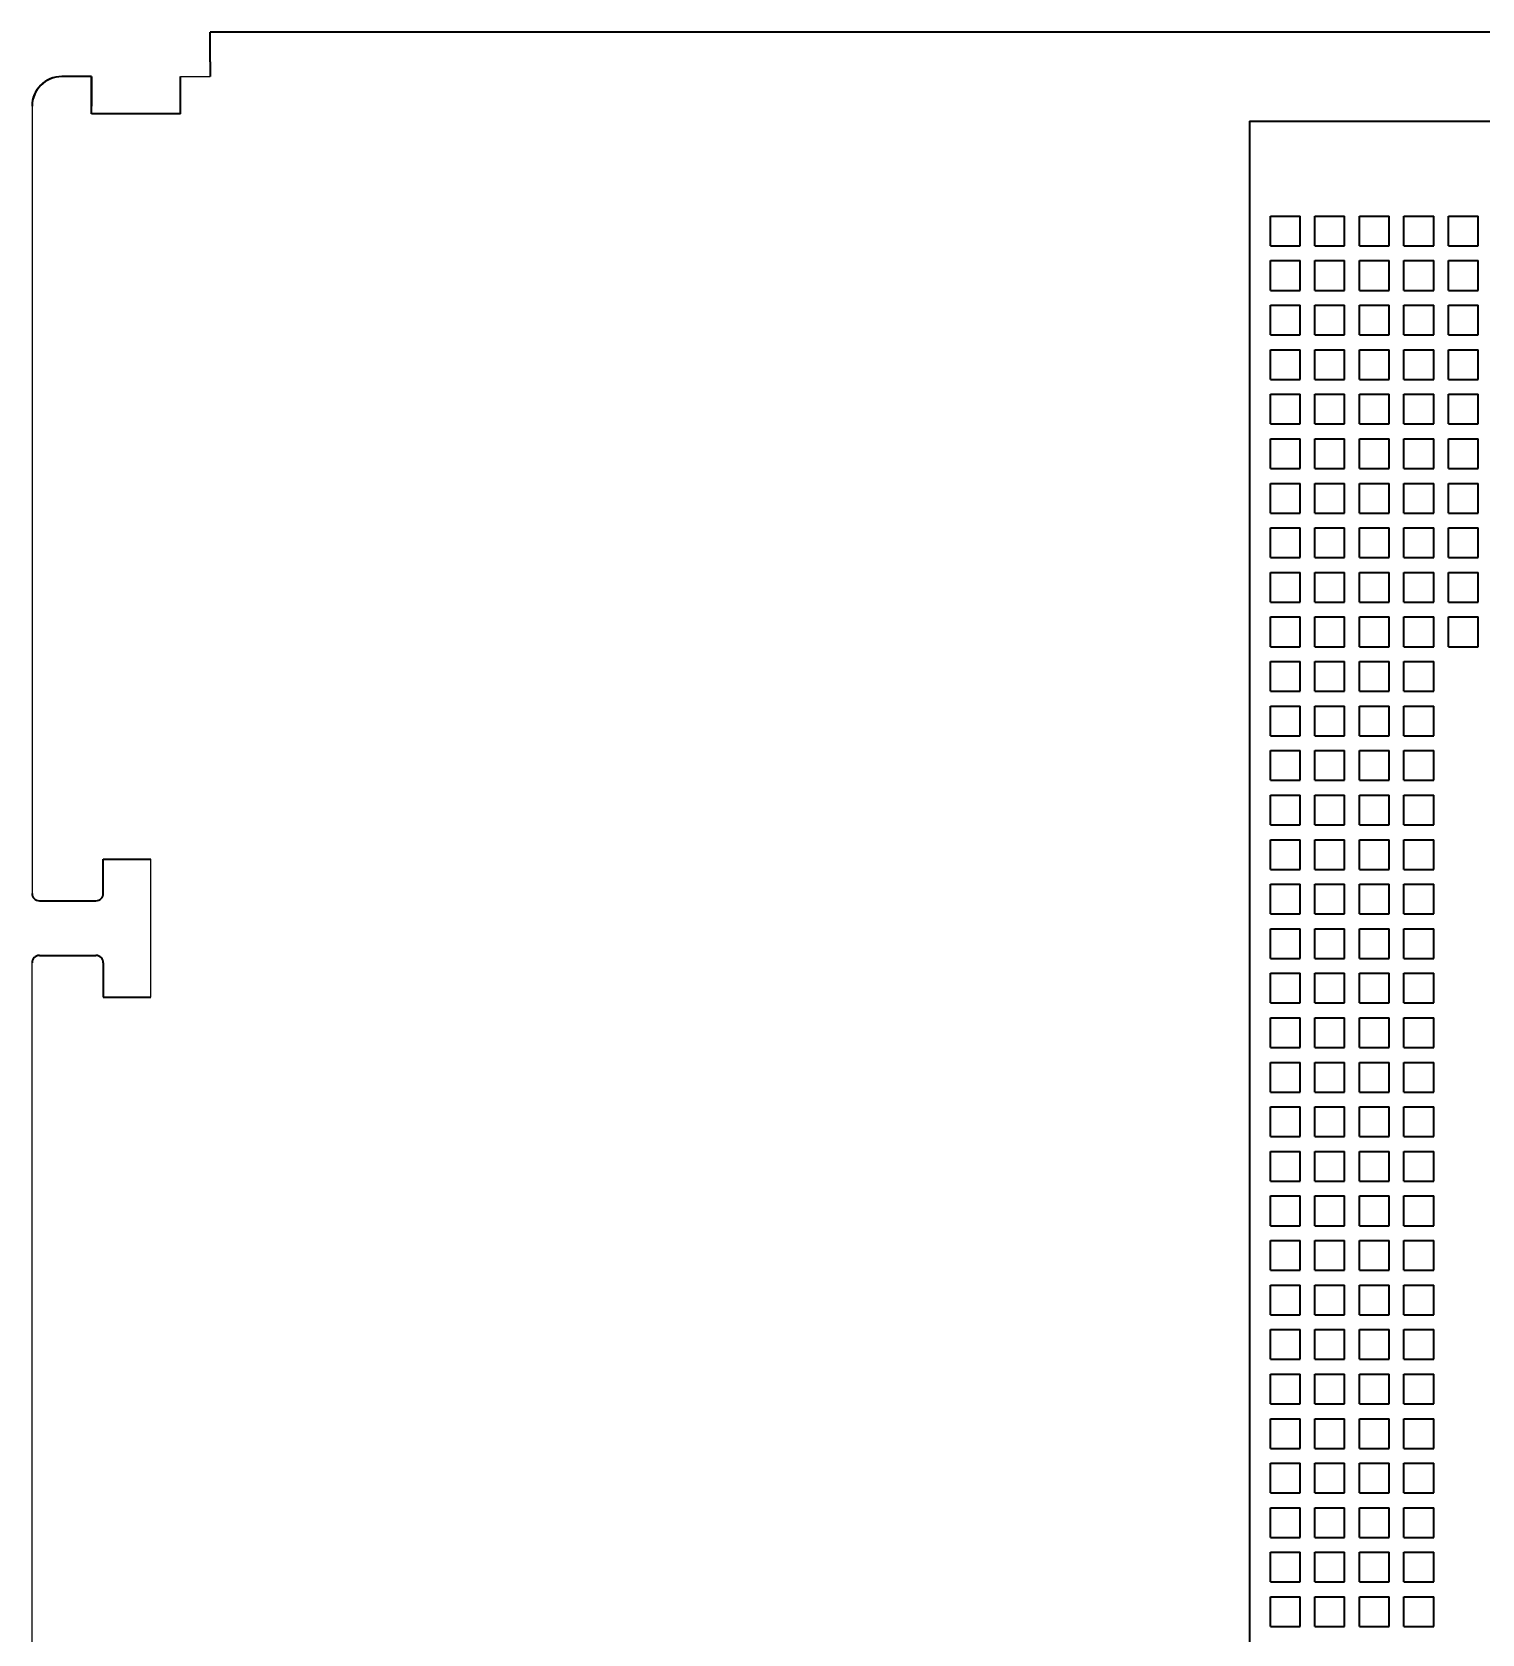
# Model space of a CAD drawing. Header units: millimetres. Extents: x 0 to 840, y -1485 to 297.
# Drawn here: x 191.19 to 196.07, y -1327.52 to -1322.13 of the extents above; entities that cross this region are included whole.
import ezdxf

# ---------------------------------------------------------------- set-up
doc = ezdxf.new("R2010")
doc.units = ezdxf.units.MM

# ---------------------------------------------------------------- blocks, each defined once
blk = doc.blocks.new('XT2_3M ABB')
at = {"color": 7, "lineweight": 35}
for p, q in [((3.95, 8.9), (-3.95, 8.9)), ((3.95, 8.9), (-3.95, 8.9)), ((4.2, 8.9), (4.2, 3.55)), ((4.2, 8.9), (4.2, 3.55))]:
    blk.add_line(p, q, dxfattribs=at)
at = {"color": 7, "lineweight": 35, "ltscale": 0.0625}
blk.add_line((4.2, 8.9), (3.95, 8.9), dxfattribs=at)
blk.add_line((4.2, 8.9), (3.95, 8.9), dxfattribs=at)
at = {"color": 7, "lineweight": 35, "ltscale": 0.025}
for p, q in [((-0.87, 8.83), (-0.87, 8.73)), ((-0.87, 8.83), (-0.77, 8.83)), ((-0.87, 8.83), (-0.87, 8.73)), ((-0.87, 8.83), (-0.77, 8.83)), ((-0.77, 8.83), (-0.77, 8.73)), ((-0.77, 8.83), (-0.77, 8.73)), ((-0.72, 8.83), (-0.72, 8.73)), ((-0.72, 8.83), (-0.62, 8.83)), ((-0.72, 8.83), (-0.72, 8.73)), ((-0.72, 8.83), (-0.62, 8.83)), ((-0.62, 8.83), (-0.62, 8.73)), ((-0.62, 8.83), (-0.62, 8.73)), ((-0.57, 8.83), (-0.57, 8.73)), ((-0.57, 8.83), (-0.47, 8.83)), ((-0.57, 8.83), (-0.57, 8.73)), ((-0.57, 8.83), (-0.47, 8.83)), ((-0.47, 8.83), (-0.47, 8.73)), ((-0.47, 8.83), (-0.47, 8.73)), ((-0.42, 8.83), (-0.42, 8.73)), ((-0.42, 8.83), (-0.32, 8.83)), ((-0.42, 8.83), (-0.42, 8.73)), ((-0.42, 8.83), (-0.32, 8.83)), ((-0.32, 8.83), (-0.32, 8.73)), ((-0.32, 8.83), (-0.32, 8.73)), ((-0.27, 8.83), (-0.27, 8.73)), ((-0.27, 8.83), (-0.17, 8.83)), ((-0.27, 8.83), (-0.27, 8.73)), ((-0.27, 8.83), (-0.17, 8.83)), ((-0.17, 8.83), (-0.17, 8.73)), ((-0.17, 8.83), (-0.17, 8.73)), ((-0.12, 8.83), (-0.12, 8.73)), ((-0.12, 8.83), (-0.02, 8.83)), ((-0.12, 8.83), (-0.12, 8.73)), ((-0.12, 8.83), (-0.02, 8.83)), ((-0.02, 8.83), (-0.02, 8.73)), ((-0.02, 8.83), (-0.02, 8.73)), ((0.03, 8.83), (0.03, 8.73)), ((0.03, 8.83), (0.13, 8.83)), ((0.03, 8.83), (0.03, 8.73)), ((0.03, 8.83), (0.13, 8.83)), ((0.13, 8.83), (0.13, 8.73)), ((0.13, 8.83), (0.13, 8.73)), ((0.18, 8.83), (0.18, 8.73)), ((0.18, 8.83), (0.28, 8.83)), ((0.18, 8.83), (0.18, 8.73)), ((0.18, 8.83), (0.28, 8.83)), ((0.28, 8.83), (0.28, 8.73)), ((0.28, 8.83), (0.28, 8.73)), ((0.33, 8.83), (0.33, 8.73)), ((0.33, 8.83), (0.43, 8.83)), ((0.33, 8.83), (0.33, 8.73)), ((0.33, 8.83), (0.43, 8.83)), ((0.43, 8.83), (0.43, 8.73)), ((0.43, 8.83), (0.43, 8.73)), ((0.48, 8.83), (0.48, 8.73)), ((0.48, 8.83), (0.58, 8.83)), ((0.48, 8.83), (0.48, 8.73)), ((0.48, 8.83), (0.58, 8.83)), ((0.58, 8.83), (0.58, 8.73)), ((0.58, 8.83), (0.58, 8.73)), ((0.63, 8.83), (0.63, 8.73)), ((0.63, 8.83), (0.73, 8.83)), ((0.63, 8.83), (0.63, 8.73)), ((0.63, 8.83), (0.73, 8.83)), ((0.73, 8.83), (0.73, 8.73)), ((0.73, 8.83), (0.73, 8.73)), ((0.78, 8.83), (0.78, 8.73)), ((0.78, 8.83), (0.88, 8.83)), ((0.78, 8.83), (0.78, 8.73)), ((0.78, 8.83), (0.88, 8.83)), ((0.88, 8.83), (0.88, 8.73)), ((0.88, 8.83), (0.88, 8.73)), ((0.93, 8.83), (0.93, 8.73)), ((0.93, 8.83), (1.03, 8.83)), ((0.93, 8.83), (0.93, 8.73)), ((0.93, 8.83), (1.03, 8.83)), ((1.03, 8.83), (1.03, 8.73)), ((1.03, 8.83), (1.03, 8.73)), ((1.08, 8.83), (1.08, 8.73)), ((1.08, 8.83), (1.18, 8.83)), ((1.08, 8.83), (1.08, 8.73)), ((1.08, 8.83), (1.18, 8.83)), ((1.18, 8.83), (1.18, 8.73)), ((1.18, 8.83), (1.18, 8.73)), ((1.23, 8.83), (1.23, 8.73)), ((1.23, 8.83), (1.33, 8.83)), ((1.23, 8.83), (1.23, 8.73)), ((1.23, 8.83), (1.33, 8.83)), ((1.33, 8.83), (1.33, 8.73)), ((1.33, 8.83), (1.33, 8.73)), ((1.38, 8.83), (1.38, 8.73)), ((1.38, 8.83), (1.48, 8.83)), ((1.38, 8.83), (1.38, 8.73)), ((1.38, 8.83), (1.48, 8.83)), ((1.48, 8.83), (1.48, 8.73)), ((1.48, 8.83), (1.48, 8.73)), ((1.53, 8.83), (1.53, 8.73)), ((1.53, 8.83), (1.63, 8.83)), ((1.53, 8.83), (1.53, 8.73)), ((1.53, 8.83), (1.63, 8.83)), ((1.63, 8.83), (1.63, 8.73)), ((1.63, 8.83), (1.63, 8.73)), ((1.68, 8.83), (1.68, 8.73)), ((1.68, 8.83), (1.78, 8.83)), ((1.68, 8.83), (1.68, 8.73)), ((1.68, 8.83), (1.78, 8.83)), ((1.78, 8.83), (1.78, 8.73)), ((1.78, 8.83), (1.78, 8.73)), ((1.83, 8.83), (1.83, 8.73)), ((1.83, 8.83), (1.93, 8.83)), ((1.83, 8.83), (1.83, 8.73)), ((1.83, 8.83), (1.93, 8.83)), ((1.93, 8.83), (1.93, 8.73)), ((1.93, 8.83), (1.93, 8.73)), ((1.98, 8.83), (1.98, 8.73)), ((1.98, 8.83), (2.08, 8.83)), ((1.98, 8.83), (1.98, 8.73)), ((1.98, 8.83), (2.08, 8.83)), ((2.08, 8.83), (2.08, 8.73)), ((2.08, 8.83), (2.08, 8.73)), ((2.13, 8.83), (2.13, 8.73)), ((2.13, 8.83), (2.23, 8.83)), ((2.13, 8.83), (2.13, 8.73)), ((2.13, 8.83), (2.23, 8.83)), ((2.23, 8.83), (2.23, 8.73)), ((2.23, 8.83), (2.23, 8.73)), ((2.28, 8.83), (2.28, 8.73)), ((2.28, 8.83), (2.38, 8.83)), ((2.28, 8.83), (2.28, 8.73)), ((2.28, 8.83), (2.38, 8.83)), ((2.38, 8.83), (2.38, 8.73)), ((2.38, 8.83), (2.38, 8.73)), ((2.43, 8.83), (2.43, 8.73)), ((2.43, 8.83), (2.53, 8.83)), ((2.43, 8.83), (2.43, 8.73)), ((2.43, 8.83), (2.53, 8.83)), ((2.53, 8.83), (2.53, 8.73)), ((2.53, 8.83), (2.53, 8.73)), ((2.58, 8.83), (2.58, 8.73)), ((2.58, 8.83), (2.68, 8.83)), ((2.58, 8.83), (2.58, 8.73)), ((2.58, 8.83), (2.68, 8.83)), ((2.68, 8.83), (2.68, 8.73)), ((2.68, 8.83), (2.68, 8.73)), ((2.73, 8.83), (2.73, 8.73)), ((2.73, 8.83), (2.83, 8.83)), ((2.73, 8.83), (2.73, 8.73)), ((2.73, 8.83), (2.83, 8.83)), ((2.83, 8.83), (2.83, 8.73)), ((2.83, 8.83), (2.83, 8.73)), ((2.88, 8.83), (2.88, 8.73)), ((2.88, 8.83), (2.98, 8.83)), ((2.88, 8.83), (2.88, 8.73)), ((2.88, 8.83), (2.98, 8.83)), ((2.98, 8.83), (2.98, 8.73)), ((2.98, 8.83), (2.98, 8.73)), ((3.03, 8.83), (3.03, 8.73)), ((3.03, 8.83), (3.13, 8.83)), ((3.03, 8.83), (3.03, 8.73)), ((3.03, 8.83), (3.13, 8.83)), ((3.13, 8.83), (3.13, 8.73)), ((3.13, 8.83), (3.13, 8.73)), ((3.18, 8.83), (3.18, 8.73)), ((3.18, 8.83), (3.28, 8.83)), ((3.18, 8.83), (3.18, 8.73)), ((3.18, 8.83), (3.28, 8.83)), ((3.28, 8.83), (3.28, 8.73)), ((3.28, 8.83), (3.28, 8.73)), ((3.33, 8.83), (3.33, 8.73)), ((3.33, 8.83), (3.43, 8.83)), ((3.33, 8.83), (3.33, 8.73)), ((3.33, 8.83), (3.43, 8.83)), ((3.43, 8.83), (3.43, 8.73)), ((3.43, 8.83), (3.43, 8.73)), ((3.48, 8.83), (3.48, 8.73)), ((3.48, 8.83), (3.58, 8.83)), ((3.48, 8.83), (3.48, 8.73)), ((3.48, 8.83), (3.58, 8.83)), ((3.58, 8.83), (3.58, 8.73)), ((3.58, 8.83), (3.58, 8.73)), ((3.63, 8.83), (3.63, 8.73)), ((3.63, 8.83), (3.73, 8.83)), ((3.63, 8.83), (3.63, 8.73)), ((3.63, 8.83), (3.73, 8.83)), ((3.73, 8.83), (3.73, 8.73)), ((3.73, 8.83), (3.73, 8.73)), ((3.78, 8.83), (3.88, 8.83)), ((3.78, 8.83), (3.78, 8.73)), ((3.78, 8.83), (3.88, 8.83)), ((3.78, 8.83), (3.78, 8.73)), ((3.88, 8.83), (3.88, 8.73)), ((3.88, 8.83), (3.88, 8.73)), ((-0.87, 8.73), (-0.77, 8.73)), ((-0.87, 8.73), (-0.77, 8.73)), ((-0.72, 8.73), (-0.62, 8.73)), ((-0.72, 8.73), (-0.62, 8.73)), ((-0.57, 8.73), (-0.47, 8.73)), ((-0.57, 8.73), (-0.47, 8.73)), ((-0.42, 8.73), (-0.32, 8.73)), ((-0.42, 8.73), (-0.32, 8.73)), ((-0.27, 8.73), (-0.17, 8.73)), ((-0.27, 8.73), (-0.17, 8.73)), ((-0.12, 8.73), (-0.02, 8.73)), ((-0.12, 8.73), (-0.02, 8.73)), ((0.03, 8.73), (0.13, 8.73)), ((0.03, 8.73), (0.13, 8.73)), ((0.18, 8.73), (0.28, 8.73)), ((0.18, 8.73), (0.28, 8.73)), ((0.33, 8.73), (0.43, 8.73)), ((0.33, 8.73), (0.43, 8.73)), ((0.48, 8.73), (0.58, 8.73)), ((0.48, 8.73), (0.58, 8.73)), ((0.63, 8.73), (0.73, 8.73)), ((0.63, 8.73), (0.73, 8.73)), ((0.78, 8.73), (0.88, 8.73)), ((0.78, 8.73), (0.88, 8.73)), ((0.93, 8.73), (1.03, 8.73)), ((0.93, 8.73), (1.03, 8.73)), ((1.08, 8.73), (1.18, 8.73)), ((1.08, 8.73), (1.18, 8.73)), ((1.23, 8.73), (1.33, 8.73)), ((1.23, 8.73), (1.33, 8.73)), ((1.38, 8.73), (1.48, 8.73)), ((1.38, 8.73), (1.48, 8.73)), ((1.53, 8.73), (1.63, 8.73)), ((1.53, 8.73), (1.63, 8.73)), ((1.68, 8.73), (1.78, 8.73)), ((1.68, 8.73), (1.78, 8.73)), ((1.83, 8.73), (1.93, 8.73)), ((1.83, 8.73), (1.93, 8.73)), ((1.98, 8.73), (2.08, 8.73)), ((1.98, 8.73), (2.08, 8.73)), ((2.13, 8.73), (2.23, 8.73)), ((2.13, 8.73), (2.23, 8.73)), ((2.28, 8.73), (2.38, 8.73)), ((2.28, 8.73), (2.38, 8.73)), ((2.43, 8.73), (2.53, 8.73)), ((2.43, 8.73), (2.53, 8.73)), ((2.58, 8.73), (2.68, 8.73)), ((2.58, 8.73), (2.68, 8.73)), ((2.73, 8.73), (2.83, 8.73)), ((2.73, 8.73), (2.83, 8.73)), ((2.88, 8.73), (2.98, 8.73)), ((2.88, 8.73), (2.98, 8.73)), ((3.03, 8.73), (3.13, 8.73)), ((3.03, 8.73), (3.13, 8.73)), ((3.18, 8.73), (3.28, 8.73)), ((3.18, 8.73), (3.28, 8.73)), ((3.33, 8.73), (3.43, 8.73)), ((3.33, 8.73), (3.43, 8.73)), ((3.48, 8.73), (3.58, 8.73)), ((3.48, 8.73), (3.58, 8.73)), ((3.63, 8.73), (3.73, 8.73)), ((3.63, 8.73), (3.73, 8.73)), ((3.78, 8.73), (3.88, 8.73)), ((3.78, 8.73), (3.88, 8.73)), ((-0.87, 8.68), (-0.87, 8.58)), ((-0.87, 8.68), (-0.77, 8.68)), ((-0.87, 8.68), (-0.87, 8.58)), ((-0.87, 8.68), (-0.77, 8.68)), ((-0.77, 8.68), (-0.77, 8.58)), ((-0.77, 8.68), (-0.77, 8.58)), ((-0.72, 8.68), (-0.72, 8.58)), ((-0.72, 8.68), (-0.62, 8.68)), ((-0.72, 8.68), (-0.72, 8.58)), ((-0.72, 8.68), (-0.62, 8.68)), ((-0.62, 8.68), (-0.62, 8.58)), ((-0.62, 8.68), (-0.62, 8.58)), ((-0.57, 8.68), (-0.57, 8.58)), ((-0.57, 8.68), (-0.47, 8.68)), ((-0.57, 8.68), (-0.57, 8.58)), ((-0.57, 8.68), (-0.47, 8.68)), ((-0.47, 8.68), (-0.47, 8.58)), ((-0.47, 8.68), (-0.47, 8.58)), ((-0.42, 8.68), (-0.42, 8.58)), ((-0.42, 8.68), (-0.32, 8.68)), ((-0.42, 8.68), (-0.42, 8.58)), ((-0.42, 8.68), (-0.32, 8.68)), ((-0.32, 8.68), (-0.32, 8.58)), ((-0.32, 8.68), (-0.32, 8.58)), ((-0.27, 8.68), (-0.27, 8.58)), ((-0.27, 8.68), (-0.17, 8.68)), ((-0.27, 8.68), (-0.27, 8.58)), ((-0.27, 8.68), (-0.17, 8.68)), ((-0.17, 8.68), (-0.17, 8.58)), ((-0.17, 8.68), (-0.17, 8.58)), ((-0.12, 8.68), (-0.12, 8.58)), ((-0.12, 8.68), (-0.02, 8.68)), ((-0.12, 8.68), (-0.12, 8.58)), ((-0.12, 8.68), (-0.02, 8.68)), ((-0.02, 8.68), (-0.02, 8.58)), ((-0.02, 8.68), (-0.02, 8.58)), ((0.03, 8.68), (0.03, 8.58)), ((0.03, 8.68), (0.13, 8.68)), ((0.03, 8.68), (0.03, 8.58)), ((0.03, 8.68), (0.13, 8.68)), ((0.13, 8.68), (0.13, 8.58)), ((0.13, 8.68), (0.13, 8.58)), ((0.18, 8.68), (0.18, 8.58)), ((0.18, 8.68), (0.28, 8.68)), ((0.18, 8.68), (0.18, 8.58)), ((0.18, 8.68), (0.28, 8.68)), ((0.28, 8.68), (0.28, 8.58)), ((0.28, 8.68), (0.28, 8.58)), ((0.33, 8.68), (0.33, 8.58)), ((0.33, 8.68), (0.43, 8.68)), ((0.33, 8.68), (0.33, 8.58)), ((0.33, 8.68), (0.43, 8.68)), ((0.43, 8.68), (0.43, 8.58)), ((0.43, 8.68), (0.43, 8.58)), ((0.48, 8.68), (0.48, 8.58)), ((0.48, 8.68), (0.58, 8.68)), ((0.48, 8.68), (0.48, 8.58)), ((0.48, 8.68), (0.58, 8.68)), ((0.58, 8.68), (0.58, 8.58)), ((0.58, 8.68), (0.58, 8.58)), ((0.63, 8.68), (0.63, 8.58)), ((0.63, 8.68), (0.73, 8.68)), ((0.63, 8.68), (0.63, 8.58)), ((0.63, 8.68), (0.73, 8.68)), ((0.73, 8.68), (0.73, 8.58)), ((0.73, 8.68), (0.73, 8.58)), ((0.78, 8.68), (0.78, 8.58)), ((0.78, 8.68), (0.88, 8.68)), ((0.78, 8.68), (0.78, 8.58)), ((0.78, 8.68), (0.88, 8.68)), ((0.88, 8.68), (0.88, 8.58)), ((0.88, 8.68), (0.88, 8.58)), ((0.93, 8.68), (0.93, 8.58)), ((0.93, 8.68), (1.03, 8.68)), ((0.93, 8.68), (0.93, 8.58)), ((0.93, 8.68), (1.03, 8.68)), ((1.03, 8.68), (1.03, 8.58)), ((1.03, 8.68), (1.03, 8.58)), ((1.08, 8.68), (1.08, 8.58)), ((1.08, 8.68), (1.18, 8.68)), ((1.08, 8.68), (1.08, 8.58)), ((1.08, 8.68), (1.18, 8.68)), ((1.18, 8.68), (1.18, 8.58)), ((1.18, 8.68), (1.18, 8.58)), ((1.23, 8.68), (1.23, 8.58)), ((1.23, 8.68), (1.33, 8.68)), ((1.23, 8.68), (1.23, 8.58)), ((1.23, 8.68), (1.33, 8.68)), ((1.33, 8.68), (1.33, 8.58)), ((1.33, 8.68), (1.33, 8.58)), ((1.38, 8.68), (1.38, 8.58)), ((1.38, 8.68), (1.48, 8.68)), ((1.38, 8.68), (1.38, 8.58)), ((1.38, 8.68), (1.48, 8.68)), ((1.48, 8.68), (1.48, 8.58)), ((1.48, 8.68), (1.48, 8.58)), ((1.53, 8.68), (1.53, 8.58)), ((1.53, 8.68), (1.63, 8.68)), ((1.53, 8.68), (1.53, 8.58)), ((1.53, 8.68), (1.63, 8.68)), ((1.63, 8.68), (1.63, 8.58)), ((1.63, 8.68), (1.63, 8.58)), ((1.68, 8.68), (1.68, 8.58)), ((1.68, 8.68), (1.78, 8.68)), ((1.68, 8.68), (1.68, 8.58)), ((1.68, 8.68), (1.78, 8.68)), ((1.78, 8.68), (1.78, 8.58)), ((1.78, 8.68), (1.78, 8.58)), ((1.83, 8.68), (1.83, 8.58)), ((1.83, 8.68), (1.93, 8.68)), ((1.83, 8.68), (1.83, 8.58)), ((1.83, 8.68), (1.93, 8.68)), ((1.93, 8.68), (1.93, 8.58)), ((1.93, 8.68), (1.93, 8.58)), ((1.98, 8.68), (1.98, 8.58)), ((1.98, 8.68), (2.08, 8.68)), ((1.98, 8.68), (1.98, 8.58)), ((1.98, 8.68), (2.08, 8.68)), ((2.08, 8.68), (2.08, 8.58)), ((2.08, 8.68), (2.08, 8.58)), ((2.13, 8.68), (2.13, 8.58)), ((2.13, 8.68), (2.23, 8.68)), ((2.13, 8.68), (2.13, 8.58)), ((2.13, 8.68), (2.23, 8.68)), ((2.23, 8.68), (2.23, 8.58)), ((2.23, 8.68), (2.23, 8.58)), ((2.28, 8.68), (2.28, 8.58)), ((2.28, 8.68), (2.38, 8.68)), ((2.28, 8.68), (2.28, 8.58)), ((2.28, 8.68), (2.38, 8.68)), ((2.38, 8.68), (2.38, 8.58)), ((2.38, 8.68), (2.38, 8.58)), ((2.43, 8.68), (2.43, 8.58)), ((2.43, 8.68), (2.53, 8.68)), ((2.43, 8.68), (2.43, 8.58)), ((2.43, 8.68), (2.53, 8.68)), ((2.53, 8.68), (2.53, 8.58)), ((2.53, 8.68), (2.53, 8.58)), ((2.58, 8.68), (2.58, 8.58)), ((2.58, 8.68), (2.68, 8.68)), ((2.58, 8.68), (2.58, 8.58)), ((2.58, 8.68), (2.68, 8.68)), ((2.68, 8.68), (2.68, 8.58)), ((2.68, 8.68), (2.68, 8.58)), ((2.73, 8.68), (2.73, 8.58)), ((2.73, 8.68), (2.83, 8.68)), ((2.73, 8.68), (2.73, 8.58)), ((2.73, 8.68), (2.83, 8.68)), ((2.83, 8.68), (2.83, 8.58)), ((2.83, 8.68), (2.83, 8.58)), ((2.88, 8.68), (2.88, 8.58)), ((2.88, 8.68), (2.98, 8.68)), ((2.88, 8.68), (2.88, 8.58)), ((2.88, 8.68), (2.98, 8.68)), ((2.98, 8.68), (2.98, 8.58)), ((2.98, 8.68), (2.98, 8.58)), ((3.03, 8.68), (3.03, 8.58)), ((3.03, 8.68), (3.13, 8.68)), ((3.03, 8.68), (3.03, 8.58)), ((3.03, 8.68), (3.13, 8.68)), ((3.13, 8.68), (3.13, 8.58)), ((3.13, 8.68), (3.13, 8.58)), ((3.18, 8.68), (3.18, 8.58)), ((3.18, 8.68), (3.28, 8.68)), ((3.18, 8.68), (3.18, 8.58)), ((3.18, 8.68), (3.28, 8.68)), ((3.28, 8.68), (3.28, 8.58)), ((3.28, 8.68), (3.28, 8.58)), ((3.33, 8.68), (3.33, 8.58)), ((3.33, 8.68), (3.43, 8.68)), ((3.33, 8.68), (3.33, 8.58)), ((3.33, 8.68), (3.43, 8.68)), ((3.43, 8.68), (3.43, 8.58)), ((3.43, 8.68), (3.43, 8.58)), ((3.48, 8.68), (3.48, 8.58)), ((3.48, 8.68), (3.58, 8.68)), ((3.48, 8.68), (3.48, 8.58)), ((3.48, 8.68), (3.58, 8.68)), ((3.58, 8.68), (3.58, 8.58)), ((3.58, 8.68), (3.58, 8.58)), ((3.63, 8.68), (3.63, 8.58)), ((3.63, 8.68), (3.73, 8.68)), ((3.63, 8.68), (3.63, 8.58)), ((3.63, 8.68), (3.73, 8.68)), ((3.73, 8.68), (3.73, 8.58)), ((3.73, 8.68), (3.73, 8.58)), ((3.78, 8.68), (3.88, 8.68)), ((3.78, 8.68), (3.78, 8.58)), ((3.78, 8.68), (3.88, 8.68)), ((3.78, 8.68), (3.78, 8.58)), ((3.88, 8.68), (3.88, 8.58)), ((3.88, 8.68), (3.88, 8.58)), ((-0.87, 8.58), (-0.77, 8.58)), ((-0.87, 8.58), (-0.77, 8.58)), ((-0.72, 8.58), (-0.62, 8.58)), ((-0.72, 8.58), (-0.62, 8.58)), ((-0.57, 8.58), (-0.47, 8.58)), ((-0.57, 8.58), (-0.47, 8.58)), ((-0.42, 8.58), (-0.32, 8.58)), ((-0.42, 8.58), (-0.32, 8.58)), ((-0.27, 8.58), (-0.17, 8.58)), ((-0.27, 8.58), (-0.17, 8.58)), ((-0.12, 8.58), (-0.02, 8.58)), ((-0.12, 8.58), (-0.02, 8.58)), ((0.03, 8.58), (0.13, 8.58)), ((0.03, 8.58), (0.13, 8.58)), ((0.18, 8.58), (0.28, 8.58)), ((0.18, 8.58), (0.28, 8.58)), ((0.33, 8.58), (0.43, 8.58)), ((0.33, 8.58), (0.43, 8.58)), ((0.48, 8.58), (0.58, 8.58)), ((0.48, 8.58), (0.58, 8.58)), ((0.63, 8.58), (0.73, 8.58)), ((0.63, 8.58), (0.73, 8.58)), ((0.78, 8.58), (0.88, 8.58)), ((0.78, 8.58), (0.88, 8.58)), ((0.93, 8.58), (1.03, 8.58)), ((0.93, 8.58), (1.03, 8.58)), ((1.08, 8.58), (1.18, 8.58)), ((1.08, 8.58), (1.18, 8.58)), ((1.23, 8.58), (1.33, 8.58)), ((1.23, 8.58), (1.33, 8.58)), ((1.38, 8.58), (1.48, 8.58)), ((1.38, 8.58), (1.48, 8.58)), ((1.53, 8.58), (1.63, 8.58)), ((1.53, 8.58), (1.63, 8.58)), ((1.68, 8.58), (1.78, 8.58)), ((1.68, 8.58), (1.78, 8.58)), ((1.83, 8.58), (1.93, 8.58)), ((1.83, 8.58), (1.93, 8.58)), ((1.98, 8.58), (2.08, 8.58)), ((1.98, 8.58), (2.08, 8.58)), ((2.13, 8.58), (2.23, 8.58)), ((2.13, 8.58), (2.23, 8.58)), ((2.28, 8.58), (2.38, 8.58)), ((2.28, 8.58), (2.38, 8.58)), ((2.43, 8.58), (2.53, 8.58)), ((2.43, 8.58), (2.53, 8.58)), ((2.58, 8.58), (2.68, 8.58)), ((2.58, 8.58), (2.68, 8.58)), ((2.73, 8.58), (2.83, 8.58)), ((2.73, 8.58), (2.83, 8.58)), ((2.88, 8.58), (2.98, 8.58)), ((2.88, 8.58), (2.98, 8.58)), ((3.03, 8.58), (3.13, 8.58)), ((3.03, 8.58), (3.13, 8.58)), ((3.18, 8.58), (3.28, 8.58)), ((3.18, 8.58), (3.28, 8.58)), ((3.33, 8.58), (3.43, 8.58)), ((3.33, 8.58), (3.43, 8.58)), ((3.48, 8.58), (3.58, 8.58)), ((3.48, 8.58), (3.58, 8.58)), ((3.63, 8.58), (3.73, 8.58)), ((3.63, 8.58), (3.73, 8.58)), ((3.78, 8.58), (3.88, 8.58)), ((3.78, 8.58), (3.88, 8.58)), ((-0.87, 8.53), (-0.87, 8.43)), ((-0.87, 8.53), (-0.77, 8.53)), ((-0.87, 8.53), (-0.87, 8.43)), ((-0.87, 8.53), (-0.77, 8.53)), ((-0.77, 8.53), (-0.77, 8.43)), ((-0.77, 8.53), (-0.77, 8.43)), ((-0.72, 8.53), (-0.72, 8.43)), ((-0.72, 8.53), (-0.62, 8.53)), ((-0.72, 8.53), (-0.72, 8.43)), ((-0.72, 8.53), (-0.62, 8.53)), ((-0.62, 8.53), (-0.62, 8.43)), ((-0.62, 8.53), (-0.62, 8.43)), ((-0.57, 8.53), (-0.57, 8.43)), ((-0.57, 8.53), (-0.47, 8.53)), ((-0.57, 8.53), (-0.57, 8.43)), ((-0.57, 8.53), (-0.47, 8.53)), ((-0.47, 8.53), (-0.47, 8.43)), ((-0.47, 8.53), (-0.47, 8.43)), ((-0.42, 8.53), (-0.42, 8.43)), ((-0.42, 8.53), (-0.32, 8.53)), ((-0.42, 8.53), (-0.42, 8.43)), ((-0.42, 8.53), (-0.32, 8.53)), ((-0.32, 8.53), (-0.32, 8.43)), ((-0.32, 8.53), (-0.32, 8.43)), ((-0.27, 8.53), (-0.27, 8.43)), ((-0.27, 8.53), (-0.17, 8.53)), ((-0.27, 8.53), (-0.27, 8.43)), ((-0.27, 8.53), (-0.17, 8.53)), ((-0.17, 8.53), (-0.17, 8.43)), ((-0.17, 8.53), (-0.17, 8.43)), ((-0.12, 8.53), (-0.12, 8.43)), ((-0.12, 8.53), (-0.02, 8.53)), ((-0.12, 8.53), (-0.12, 8.43)), ((-0.12, 8.53), (-0.02, 8.53)), ((-0.02, 8.53), (-0.02, 8.43)), ((-0.02, 8.53), (-0.02, 8.43)), ((0.03, 8.53), (0.03, 8.43)), ((0.03, 8.53), (0.13, 8.53)), ((0.03, 8.53), (0.03, 8.43)), ((0.03, 8.53), (0.13, 8.53)), ((0.13, 8.53), (0.13, 8.43)), ((0.13, 8.53), (0.13, 8.43)), ((0.18, 8.53), (0.18, 8.43)), ((0.18, 8.53), (0.28, 8.53)), ((0.18, 8.53), (0.18, 8.43)), ((0.18, 8.53), (0.28, 8.53)), ((0.28, 8.53), (0.28, 8.43)), ((0.28, 8.53), (0.28, 8.43)), ((0.33, 8.53), (0.33, 8.43)), ((0.33, 8.53), (0.43, 8.53)), ((0.33, 8.53), (0.33, 8.43)), ((0.33, 8.53), (0.43, 8.53)), ((0.43, 8.53), (0.43, 8.43)), ((0.43, 8.53), (0.43, 8.43)), ((0.48, 8.53), (0.48, 8.43)), ((0.48, 8.53), (0.58, 8.53)), ((0.48, 8.53), (0.48, 8.43)), ((0.48, 8.53), (0.58, 8.53)), ((0.58, 8.53), (0.58, 8.43)), ((0.58, 8.53), (0.58, 8.43)), ((0.63, 8.53), (0.63, 8.43)), ((0.63, 8.53), (0.73, 8.53)), ((0.63, 8.53), (0.63, 8.43)), ((0.63, 8.53), (0.73, 8.53)), ((0.73, 8.53), (0.73, 8.43)), ((0.73, 8.53), (0.73, 8.43)), ((0.78, 8.53), (0.78, 8.43)), ((0.78, 8.53), (0.88, 8.53)), ((0.78, 8.53), (0.78, 8.43)), ((0.78, 8.53), (0.88, 8.53)), ((0.88, 8.53), (0.88, 8.43)), ((0.88, 8.53), (0.88, 8.43)), ((0.93, 8.53), (0.93, 8.43)), ((0.93, 8.53), (1.03, 8.53)), ((0.93, 8.53), (0.93, 8.43)), ((0.93, 8.53), (1.03, 8.53)), ((1.03, 8.53), (1.03, 8.43)), ((1.03, 8.53), (1.03, 8.43)), ((1.08, 8.53), (1.08, 8.43)), ((1.08, 8.53), (1.18, 8.53)), ((1.08, 8.53), (1.08, 8.43)), ((1.08, 8.53), (1.18, 8.53)), ((1.18, 8.53), (1.18, 8.43)), ((1.18, 8.53), (1.18, 8.43)), ((1.23, 8.53), (1.23, 8.43)), ((1.23, 8.53), (1.33, 8.53)), ((1.23, 8.53), (1.23, 8.43)), ((1.23, 8.53), (1.33, 8.53)), ((1.33, 8.53), (1.33, 8.43)), ((1.33, 8.53), (1.33, 8.43)), ((1.38, 8.53), (1.38, 8.43)), ((1.38, 8.53), (1.48, 8.53)), ((1.38, 8.53), (1.38, 8.43)), ((1.38, 8.53), (1.48, 8.53)), ((1.48, 8.53), (1.48, 8.43)), ((1.48, 8.53), (1.48, 8.43)), ((1.53, 8.53), (1.53, 8.43)), ((1.53, 8.53), (1.63, 8.53)), ((1.53, 8.53), (1.53, 8.43)), ((1.53, 8.53), (1.63, 8.53)), ((1.63, 8.53), (1.63, 8.43)), ((1.63, 8.53), (1.63, 8.43)), ((1.68, 8.53), (1.68, 8.43)), ((1.68, 8.53), (1.78, 8.53)), ((1.68, 8.53), (1.68, 8.43)), ((1.68, 8.53), (1.78, 8.53)), ((1.78, 8.53), (1.78, 8.43)), ((1.78, 8.53), (1.78, 8.43)), ((1.83, 8.53), (1.83, 8.43)), ((1.83, 8.53), (1.93, 8.53)), ((1.83, 8.53), (1.83, 8.43)), ((1.83, 8.53), (1.93, 8.53)), ((1.93, 8.53), (1.93, 8.43)), ((1.93, 8.53), (1.93, 8.43)), ((1.98, 8.53), (1.98, 8.43)), ((1.98, 8.53), (2.08, 8.53)), ((1.98, 8.53), (1.98, 8.43)), ((1.98, 8.53), (2.08, 8.53)), ((2.08, 8.53), (2.08, 8.43)), ((2.08, 8.53), (2.08, 8.43)), ((2.13, 8.53), (2.13, 8.43)), ((2.13, 8.53), (2.23, 8.53)), ((2.13, 8.53), (2.13, 8.43)), ((2.13, 8.53), (2.23, 8.53)), ((2.23, 8.53), (2.23, 8.43)), ((2.23, 8.53), (2.23, 8.43)), ((2.28, 8.53), (2.28, 8.43)), ((2.28, 8.53), (2.38, 8.53)), ((2.28, 8.53), (2.28, 8.43)), ((2.28, 8.53), (2.38, 8.53)), ((2.38, 8.53), (2.38, 8.43)), ((2.38, 8.53), (2.38, 8.43)), ((2.43, 8.53), (2.43, 8.43)), ((2.43, 8.53), (2.53, 8.53)), ((2.43, 8.53), (2.43, 8.43)), ((2.43, 8.53), (2.53, 8.53)), ((2.53, 8.53), (2.53, 8.43)), ((2.53, 8.53), (2.53, 8.43)), ((2.58, 8.53), (2.58, 8.43)), ((2.58, 8.53), (2.68, 8.53)), ((2.58, 8.53), (2.58, 8.43)), ((2.58, 8.53), (2.68, 8.53)), ((2.68, 8.53), (2.68, 8.43)), ((2.68, 8.53), (2.68, 8.43)), ((2.73, 8.53), (2.73, 8.43)), ((2.73, 8.53), (2.83, 8.53)), ((2.73, 8.53), (2.73, 8.43)), ((2.73, 8.53), (2.83, 8.53)), ((2.83, 8.53), (2.83, 8.43)), ((2.83, 8.53), (2.83, 8.43)), ((2.88, 8.53), (2.88, 8.43)), ((2.88, 8.53), (2.98, 8.53)), ((2.88, 8.53), (2.88, 8.43)), ((2.88, 8.53), (2.98, 8.53)), ((2.98, 8.53), (2.98, 8.43)), ((2.98, 8.53), (2.98, 8.43)), ((3.03, 8.53), (3.03, 8.43)), ((3.03, 8.53), (3.13, 8.53)), ((3.03, 8.53), (3.03, 8.43)), ((3.03, 8.53), (3.13, 8.53)), ((3.13, 8.53), (3.13, 8.43)), ((3.13, 8.53), (3.13, 8.43)), ((3.18, 8.53), (3.18, 8.43)), ((3.18, 8.53), (3.28, 8.53)), ((3.18, 8.53), (3.18, 8.43)), ((3.18, 8.53), (3.28, 8.53)), ((3.28, 8.53), (3.28, 8.43)), ((3.28, 8.53), (3.28, 8.43)), ((3.33, 8.53), (3.33, 8.43)), ((3.33, 8.53), (3.43, 8.53)), ((3.33, 8.53), (3.33, 8.43)), ((3.33, 8.53), (3.43, 8.53)), ((3.43, 8.53), (3.43, 8.43)), ((3.43, 8.53), (3.43, 8.43)), ((3.48, 8.53), (3.48, 8.43)), ((3.48, 8.53), (3.58, 8.53)), ((3.48, 8.53), (3.48, 8.43)), ((3.48, 8.53), (3.58, 8.53)), ((3.58, 8.53), (3.58, 8.43)), ((3.58, 8.53), (3.58, 8.43)), ((3.63, 8.53), (3.63, 8.43)), ((3.63, 8.53), (3.73, 8.53)), ((3.63, 8.53), (3.63, 8.43)), ((3.63, 8.53), (3.73, 8.53)), ((3.73, 8.53), (3.73, 8.43)), ((3.73, 8.53), (3.73, 8.43)), ((3.78, 8.53), (3.78, 8.43)), ((3.78, 8.53), (3.88, 8.53)), ((3.78, 8.53), (3.78, 8.43)), ((3.78, 8.53), (3.88, 8.53)), ((3.88, 8.53), (3.88, 8.43)), ((3.88, 8.53), (3.88, 8.43)), ((-0.87, 8.43), (-0.77, 8.43)), ((-0.87, 8.43), (-0.77, 8.43)), ((-0.72, 8.43), (-0.62, 8.43)), ((-0.72, 8.43), (-0.62, 8.43)), ((-0.57, 8.43), (-0.47, 8.43)), ((-0.57, 8.43), (-0.47, 8.43)), ((-0.42, 8.43), (-0.32, 8.43)), ((-0.42, 8.43), (-0.32, 8.43)), ((-0.27, 8.43), (-0.17, 8.43)), ((-0.27, 8.43), (-0.17, 8.43)), ((-0.12, 8.43), (-0.02, 8.43)), ((-0.12, 8.43), (-0.02, 8.43)), ((0.03, 8.43), (0.13, 8.43)), ((0.03, 8.43), (0.13, 8.43)), ((0.18, 8.43), (0.28, 8.43)), ((0.18, 8.43), (0.28, 8.43)), ((0.33, 8.43), (0.43, 8.43)), ((0.33, 8.43), (0.43, 8.43)), ((0.48, 8.43), (0.58, 8.43)), ((0.48, 8.43), (0.58, 8.43)), ((0.63, 8.43), (0.73, 8.43)), ((0.63, 8.43), (0.73, 8.43)), ((0.78, 8.43), (0.88, 8.43)), ((0.78, 8.43), (0.88, 8.43)), ((0.93, 8.43), (1.03, 8.43)), ((0.93, 8.43), (1.03, 8.43)), ((1.08, 8.43), (1.18, 8.43)), ((1.08, 8.43), (1.18, 8.43)), ((1.23, 8.43), (1.33, 8.43)), ((1.23, 8.43), (1.33, 8.43)), ((1.38, 8.43), (1.48, 8.43)), ((1.38, 8.43), (1.48, 8.43)), ((1.53, 8.43), (1.63, 8.43)), ((1.53, 8.43), (1.63, 8.43)), ((1.68, 8.43), (1.78, 8.43)), ((1.68, 8.43), (1.78, 8.43)), ((1.83, 8.43), (1.93, 8.43)), ((1.83, 8.43), (1.93, 8.43)), ((1.98, 8.43), (2.08, 8.43)), ((1.98, 8.43), (2.08, 8.43)), ((2.13, 8.43), (2.23, 8.43)), ((2.13, 8.43), (2.23, 8.43)), ((2.28, 8.43), (2.38, 8.43)), ((2.28, 8.43), (2.38, 8.43)), ((2.43, 8.43), (2.53, 8.43)), ((2.43, 8.43), (2.53, 8.43)), ((2.58, 8.43), (2.68, 8.43)), ((2.58, 8.43), (2.68, 8.43)), ((2.73, 8.43), (2.83, 8.43)), ((2.73, 8.43), (2.83, 8.43)), ((2.88, 8.43), (2.98, 8.43)), ((2.88, 8.43), (2.98, 8.43)), ((3.03, 8.43), (3.13, 8.43)), ((3.03, 8.43), (3.13, 8.43)), ((3.18, 8.43), (3.28, 8.43)), ((3.18, 8.43), (3.28, 8.43)), ((3.33, 8.43), (3.43, 8.43)), ((3.33, 8.43), (3.43, 8.43)), ((3.48, 8.43), (3.58, 8.43)), ((3.48, 8.43), (3.58, 8.43)), ((3.63, 8.43), (3.73, 8.43)), ((3.63, 8.43), (3.73, 8.43)), ((3.78, 8.43), (3.88, 8.43)), ((3.78, 8.43), (3.88, 8.43)), ((-0.87, 8.38), (-0.87, 8.28)), ((-0.87, 8.38), (-0.77, 8.38)), ((-0.87, 8.38), (-0.87, 8.28)), ((-0.87, 8.38), (-0.77, 8.38)), ((-0.77, 8.38), (-0.77, 8.28)), ((-0.77, 8.38), (-0.77, 8.28)), ((-0.72, 8.38), (-0.72, 8.28)), ((-0.72, 8.38), (-0.62, 8.38)), ((-0.72, 8.38), (-0.72, 8.28)), ((-0.72, 8.38), (-0.62, 8.38)), ((-0.62, 8.38), (-0.62, 8.28)), ((-0.62, 8.38), (-0.62, 8.28)), ((-0.57, 8.38), (-0.57, 8.28)), ((-0.57, 8.38), (-0.47, 8.38)), ((-0.57, 8.38), (-0.57, 8.28)), ((-0.57, 8.38), (-0.47, 8.38)), ((-0.47, 8.38), (-0.47, 8.28)), ((-0.47, 8.38), (-0.47, 8.28)), ((-0.42, 8.38), (-0.42, 8.28)), ((-0.42, 8.38), (-0.32, 8.38)), ((-0.42, 8.38), (-0.42, 8.28)), ((-0.42, 8.38), (-0.32, 8.38)), ((-0.32, 8.38), (-0.32, 8.28)), ((-0.32, 8.38), (-0.32, 8.28)), ((-0.27, 8.38), (-0.27, 8.28)), ((-0.27, 8.38), (-0.17, 8.38)), ((-0.27, 8.38), (-0.27, 8.28)), ((-0.27, 8.38), (-0.17, 8.38)), ((-0.17, 8.38), (-0.17, 8.28)), ((-0.17, 8.38), (-0.17, 8.28)), ((-0.12, 8.38), (-0.12, 8.28)), ((-0.12, 8.38), (-0.02, 8.38)), ((-0.12, 8.38), (-0.12, 8.28)), ((-0.12, 8.38), (-0.02, 8.38)), ((-0.02, 8.38), (-0.02, 8.28)), ((-0.02, 8.38), (-0.02, 8.28)), ((0.03, 8.38), (0.03, 8.28)), ((0.03, 8.38), (0.13, 8.38)), ((0.03, 8.38), (0.03, 8.28)), ((0.03, 8.38), (0.13, 8.38)), ((0.13, 8.38), (0.13, 8.28)), ((0.13, 8.38), (0.13, 8.28)), ((0.18, 8.38), (0.18, 8.28)), ((0.18, 8.38), (0.28, 8.38)), ((0.18, 8.38), (0.18, 8.28)), ((0.18, 8.38), (0.28, 8.38)), ((0.28, 8.38), (0.28, 8.28)), ((0.28, 8.38), (0.28, 8.28)), ((0.33, 8.38), (0.33, 8.28)), ((0.33, 8.38), (0.43, 8.38)), ((0.33, 8.38), (0.33, 8.28)), ((0.33, 8.38), (0.43, 8.38)), ((0.43, 8.38), (0.43, 8.28)), ((0.43, 8.38), (0.43, 8.28)), ((0.48, 8.38), (0.48, 8.28)), ((0.48, 8.38), (0.58, 8.38)), ((0.48, 8.38), (0.48, 8.28)), ((0.48, 8.38), (0.58, 8.38)), ((0.58, 8.38), (0.58, 8.28)), ((0.58, 8.38), (0.58, 8.28)), ((0.63, 8.38), (0.63, 8.28)), ((0.63, 8.38), (0.73, 8.38)), ((0.63, 8.38), (0.63, 8.28)), ((0.63, 8.38), (0.73, 8.38)), ((0.73, 8.38), (0.73, 8.28)), ((0.73, 8.38), (0.73, 8.28)), ((0.78, 8.38), (0.78, 8.28)), ((0.78, 8.38), (0.88, 8.38)), ((0.78, 8.38), (0.78, 8.28)), ((0.78, 8.38), (0.88, 8.38)), ((0.88, 8.38), (0.88, 8.28)), ((0.88, 8.38), (0.88, 8.28)), ((0.93, 8.38), (0.93, 8.28)), ((0.93, 8.38), (1.03, 8.38)), ((0.93, 8.38), (0.93, 8.28)), ((0.93, 8.38), (1.03, 8.38)), ((1.03, 8.38), (1.03, 8.28)), ((1.03, 8.38), (1.03, 8.28)), ((1.08, 8.38), (1.08, 8.28)), ((1.08, 8.38), (1.18, 8.38)), ((1.08, 8.38), (1.08, 8.28)), ((1.08, 8.38), (1.18, 8.38)), ((1.18, 8.38), (1.18, 8.28)), ((1.18, 8.38), (1.18, 8.28)), ((1.23, 8.38), (1.23, 8.28)), ((1.23, 8.38), (1.33, 8.38)), ((1.23, 8.38), (1.23, 8.28)), ((1.23, 8.38), (1.33, 8.38)), ((1.33, 8.38), (1.33, 8.28)), ((1.33, 8.38), (1.33, 8.28)), ((1.38, 8.38), (1.38, 8.28)), ((1.38, 8.38), (1.48, 8.38)), ((1.38, 8.38), (1.38, 8.28)), ((1.38, 8.38), (1.48, 8.38)), ((1.48, 8.38), (1.48, 8.28)), ((1.48, 8.38), (1.48, 8.28)), ((1.53, 8.38), (1.53, 8.28)), ((1.53, 8.38), (1.63, 8.38)), ((1.53, 8.38), (1.53, 8.28)), ((1.53, 8.38), (1.63, 8.38)), ((1.63, 8.38), (1.63, 8.28)), ((1.63, 8.38), (1.63, 8.28)), ((1.68, 8.38), (1.68, 8.28)), ((1.68, 8.38), (1.78, 8.38)), ((1.68, 8.38), (1.68, 8.28)), ((1.68, 8.38), (1.78, 8.38)), ((1.78, 8.38), (1.78, 8.28)), ((1.78, 8.38), (1.78, 8.28)), ((1.83, 8.38), (1.83, 8.28)), ((1.83, 8.38), (1.93, 8.38)), ((1.83, 8.38), (1.83, 8.28)), ((1.83, 8.38), (1.93, 8.38)), ((1.93, 8.38), (1.93, 8.28)), ((1.93, 8.38), (1.93, 8.28)), ((1.98, 8.38), (1.98, 8.28)), ((1.98, 8.38), (2.08, 8.38)), ((1.98, 8.38), (1.98, 8.28)), ((1.98, 8.38), (2.08, 8.38)), ((2.08, 8.38), (2.08, 8.28)), ((2.08, 8.38), (2.08, 8.28)), ((2.13, 8.38), (2.13, 8.28)), ((2.13, 8.38), (2.23, 8.38)), ((2.13, 8.38), (2.13, 8.28)), ((2.13, 8.38), (2.23, 8.38)), ((2.23, 8.38), (2.23, 8.28)), ((2.23, 8.38), (2.23, 8.28)), ((2.28, 8.38), (2.28, 8.28)), ((2.28, 8.38), (2.38, 8.38)), ((2.28, 8.38), (2.28, 8.28)), ((2.28, 8.38), (2.38, 8.38)), ((2.38, 8.38), (2.38, 8.28)), ((2.38, 8.38), (2.38, 8.28)), ((2.43, 8.38), (2.43, 8.28)), ((2.43, 8.38), (2.53, 8.38)), ((2.43, 8.38), (2.43, 8.28)), ((2.43, 8.38), (2.53, 8.38)), ((2.53, 8.38), (2.53, 8.28)), ((2.53, 8.38), (2.53, 8.28)), ((2.58, 8.38), (2.58, 8.28)), ((2.58, 8.38), (2.68, 8.38)), ((2.58, 8.38), (2.58, 8.28)), ((2.58, 8.38), (2.68, 8.38)), ((2.68, 8.38), (2.68, 8.28)), ((2.68, 8.38), (2.68, 8.28)), ((2.73, 8.38), (2.73, 8.28)), ((2.73, 8.38), (2.83, 8.38)), ((2.73, 8.38), (2.73, 8.28)), ((2.73, 8.38), (2.83, 8.38)), ((2.83, 8.38), (2.83, 8.28)), ((2.83, 8.38), (2.83, 8.28)), ((2.88, 8.38), (2.88, 8.28)), ((2.88, 8.38), (2.98, 8.38)), ((2.88, 8.38), (2.88, 8.28)), ((2.88, 8.38), (2.98, 8.38)), ((2.98, 8.38), (2.98, 8.28)), ((2.98, 8.38), (2.98, 8.28)), ((3.03, 8.38), (3.03, 8.28)), ((3.03, 8.38), (3.13, 8.38)), ((3.03, 8.38), (3.03, 8.28)), ((3.03, 8.38), (3.13, 8.38)), ((3.13, 8.38), (3.13, 8.28)), ((3.13, 8.38), (3.13, 8.28)), ((3.18, 8.38), (3.18, 8.28)), ((3.18, 8.38), (3.28, 8.38)), ((3.18, 8.38), (3.18, 8.28)), ((3.18, 8.38), (3.28, 8.38)), ((3.28, 8.38), (3.28, 8.28)), ((3.28, 8.38), (3.28, 8.28)), ((3.33, 8.38), (3.33, 8.28)), ((3.33, 8.38), (3.43, 8.38)), ((3.33, 8.38), (3.33, 8.28)), ((3.33, 8.38), (3.43, 8.38)), ((3.43, 8.38), (3.43, 8.28)), ((3.43, 8.38), (3.43, 8.28)), ((3.48, 8.38), (3.48, 8.28)), ((3.48, 8.38), (3.58, 8.38)), ((3.48, 8.38), (3.48, 8.28)), ((3.48, 8.38), (3.58, 8.38)), ((3.58, 8.38), (3.58, 8.28)), ((3.58, 8.38), (3.58, 8.28)), ((3.63, 8.38), (3.63, 8.28)), ((3.63, 8.38), (3.73, 8.38)), ((3.63, 8.38), (3.63, 8.28)), ((3.63, 8.38), (3.73, 8.38)), ((3.73, 8.38), (3.73, 8.28)), ((3.73, 8.38), (3.73, 8.28)), ((3.78, 8.38), (3.78, 8.28)), ((3.78, 8.38), (3.88, 8.38)), ((3.78, 8.38), (3.78, 8.28)), ((3.78, 8.38), (3.88, 8.38)), ((3.88, 8.38), (3.88, 8.28)), ((3.88, 8.38), (3.88, 8.28)), ((-0.87, 8.28), (-0.77, 8.28)), ((-0.87, 8.28), (-0.77, 8.28)), ((-0.72, 8.28), (-0.62, 8.28)), ((-0.72, 8.28), (-0.62, 8.28)), ((-0.57, 8.28), (-0.47, 8.28)), ((-0.57, 8.28), (-0.47, 8.28)), ((-0.42, 8.28), (-0.32, 8.28)), ((-0.42, 8.28), (-0.32, 8.28)), ((-0.27, 8.28), (-0.17, 8.28)), ((-0.27, 8.28), (-0.17, 8.28)), ((-0.12, 8.28), (-0.02, 8.28)), ((-0.12, 8.28), (-0.02, 8.28)), ((0.03, 8.28), (0.13, 8.28)), ((0.03, 8.28), (0.13, 8.28)), ((0.18, 8.28), (0.28, 8.28)), ((0.18, 8.28), (0.28, 8.28)), ((0.33, 8.28), (0.43, 8.28)), ((0.33, 8.28), (0.43, 8.28)), ((0.48, 8.28), (0.58, 8.28)), ((0.48, 8.28), (0.58, 8.28)), ((0.63, 8.28), (0.73, 8.28)), ((0.63, 8.28), (0.73, 8.28)), ((0.78, 8.28), (0.88, 8.28)), ((0.78, 8.28), (0.88, 8.28)), ((0.93, 8.28), (1.03, 8.28)), ((0.93, 8.28), (1.03, 8.28)), ((1.08, 8.28), (1.18, 8.28)), ((1.08, 8.28), (1.18, 8.28)), ((1.23, 8.28), (1.33, 8.28)), ((1.23, 8.28), (1.33, 8.28)), ((1.38, 8.28), (1.48, 8.28)), ((1.38, 8.28), (1.48, 8.28)), ((1.53, 8.28), (1.63, 8.28)), ((1.53, 8.28), (1.63, 8.28)), ((1.68, 8.28), (1.78, 8.28)), ((1.68, 8.28), (1.78, 8.28)), ((1.83, 8.28), (1.93, 8.28)), ((1.83, 8.28), (1.93, 8.28)), ((1.98, 8.28), (2.08, 8.28)), ((1.98, 8.28), (2.08, 8.28)), ((2.13, 8.28), (2.23, 8.28)), ((2.13, 8.28), (2.23, 8.28)), ((2.28, 8.28), (2.38, 8.28)), ((2.28, 8.28), (2.38, 8.28)), ((2.43, 8.28), (2.53, 8.28)), ((2.43, 8.28), (2.53, 8.28)), ((2.58, 8.28), (2.68, 8.28)), ((2.58, 8.28), (2.68, 8.28)), ((2.73, 8.28), (2.83, 8.28)), ((2.73, 8.28), (2.83, 8.28)), ((2.88, 8.28), (2.98, 8.28)), ((2.88, 8.28), (2.98, 8.28)), ((3.03, 8.28), (3.13, 8.28)), ((3.03, 8.28), (3.13, 8.28)), ((3.18, 8.28), (3.28, 8.28)), ((3.18, 8.28), (3.28, 8.28)), ((3.33, 8.28), (3.43, 8.28)), ((3.33, 8.28), (3.43, 8.28)), ((3.48, 8.28), (3.58, 8.28)), ((3.48, 8.28), (3.58, 8.28)), ((3.63, 8.28), (3.73, 8.28)), ((3.63, 8.28), (3.73, 8.28)), ((3.78, 8.28), (3.88, 8.28)), ((3.78, 8.28), (3.88, 8.28)), ((2.43, 8.23), (2.43, 8.13)), ((2.43, 8.23), (2.53, 8.23)), ((2.43, 8.23), (2.43, 8.13)), ((2.43, 8.23), (2.53, 8.23)), ((2.53, 8.23), (2.53, 8.13)), ((2.53, 8.23), (2.53, 8.13)), ((2.58, 8.23), (2.58, 8.13)), ((2.58, 8.23), (2.68, 8.23)), ((2.58, 8.23), (2.58, 8.13)), ((2.58, 8.23), (2.68, 8.23)), ((2.68, 8.23), (2.68, 8.13)), ((2.68, 8.23), (2.68, 8.13)), ((2.73, 8.23), (2.73, 8.13)), ((2.73, 8.23), (2.83, 8.23)), ((2.73, 8.23), (2.73, 8.13)), ((2.73, 8.23), (2.83, 8.23)), ((2.83, 8.23), (2.83, 8.13)), ((2.83, 8.23), (2.83, 8.13)), ((2.88, 8.23), (2.88, 8.13)), ((2.88, 8.23), (2.98, 8.23)), ((2.88, 8.23), (2.88, 8.13)), ((2.88, 8.23), (2.98, 8.23)), ((2.98, 8.23), (2.98, 8.13)), ((2.98, 8.23), (2.98, 8.13)), ((3.03, 8.23), (3.03, 8.13)), ((3.03, 8.23), (3.13, 8.23)), ((3.03, 8.23), (3.03, 8.13)), ((3.03, 8.23), (3.13, 8.23)), ((3.13, 8.23), (3.13, 8.13)), ((3.13, 8.23), (3.13, 8.13)), ((3.18, 8.23), (3.18, 8.13)), ((3.18, 8.23), (3.28, 8.23)), ((3.18, 8.23), (3.18, 8.13)), ((3.18, 8.23), (3.28, 8.23)), ((3.28, 8.23), (3.28, 8.13)), ((3.28, 8.23), (3.28, 8.13)), ((3.33, 8.23), (3.33, 8.13)), ((3.33, 8.23), (3.43, 8.23)), ((3.33, 8.23), (3.33, 8.13)), ((3.33, 8.23), (3.43, 8.23)), ((3.43, 8.23), (3.43, 8.13)), ((3.43, 8.23), (3.43, 8.13)), ((3.48, 8.23), (3.48, 8.13)), ((3.48, 8.23), (3.58, 8.23)), ((3.48, 8.23), (3.48, 8.13)), ((3.48, 8.23), (3.58, 8.23)), ((3.58, 8.23), (3.58, 8.13)), ((3.58, 8.23), (3.58, 8.13)), ((3.63, 8.23), (3.63, 8.13)), ((3.63, 8.23), (3.73, 8.23)), ((3.63, 8.23), (3.63, 8.13)), ((3.63, 8.23), (3.73, 8.23)), ((3.73, 8.23), (3.73, 8.13)), ((3.73, 8.23), (3.73, 8.13)), ((3.78, 8.23), (3.78, 8.13)), ((3.78, 8.23), (3.88, 8.23)), ((3.78, 8.23), (3.78, 8.13)), ((3.78, 8.23), (3.88, 8.23)), ((3.88, 8.23), (3.88, 8.13)), ((3.88, 8.23), (3.88, 8.13)), ((2.43, 8.13), (2.53, 8.13)), ((2.43, 8.13), (2.53, 8.13)), ((2.58, 8.13), (2.68, 8.13)), ((2.58, 8.13), (2.68, 8.13)), ((2.73, 8.13), (2.83, 8.13)), ((2.73, 8.13), (2.83, 8.13)), ((2.88, 8.13), (2.98, 8.13)), ((2.88, 8.13), (2.98, 8.13)), ((3.03, 8.13), (3.13, 8.13)), ((3.03, 8.13), (3.13, 8.13)), ((3.18, 8.13), (3.28, 8.13)), ((3.18, 8.13), (3.28, 8.13)), ((3.33, 8.13), (3.43, 8.13)), ((3.33, 8.13), (3.43, 8.13)), ((3.48, 8.13), (3.58, 8.13)), ((3.48, 8.13), (3.58, 8.13)), ((3.63, 8.13), (3.73, 8.13)), ((3.63, 8.13), (3.73, 8.13)), ((3.78, 8.13), (3.88, 8.13)), ((3.78, 8.13), (3.88, 8.13))]:
    blk.add_line(p, q, dxfattribs=at)
at = {"layer": 'Defpoints', "color": 3}
for p, q in [((-1.365, 13), (1.365, 13)), ((4.25, 13), (1.5992, 13)), ((1.25, 12.6), (1.7142, 12.6)), ((4.35, 12.5), (4.35, 12.4))]:
    blk.add_line(p, q, dxfattribs=at)
at = {"layer": 'Defpoints', "color": 3, "lineweight": 35, "ltscale": 0.0475}
for p, q in [((1.39, 12.975), (1.39, 12.785)), ((1.5742, 12.975), (1.5742, 12.785))]:
    blk.add_line(p, q, dxfattribs=at)
at = {"layer": 'Defpoints', "color": 3, "lineweight": 35, "ltscale": 0.025}
for p, q in [((4.35, 12.8), (4.35, 12.9)), ((4.35, 12.8), (4.25, 12.8)), ((4.4, 12.4), (4.5, 12.4))]:
    blk.add_line(p, q, dxfattribs=at)
at = {"layer": 'Defpoints', "color": 3, "lineweight": 35, "ltscale": 0.075}
blk.add_line((4.225, 12.5), (4.225, 12.8), dxfattribs=at)
at = {"layer": 'Defpoints', "color": 3, "lineweight": 35, "ltscale": 0.03125}
for p, q in [((4.225, 12.8), (4.35, 12.8)), ((4.225, 12.5), (4.35, 12.5))]:
    blk.add_line(p, q, dxfattribs=at)
at = {"layer": 'Defpoints', "color": 3, "lineweight": 35, "ltscale": 0.00625}
blk.add_line((4.225, 12.8), (4.25, 12.8), dxfattribs=at)
at = {"layer": 'Defpoints', "color": 3, "lineweight": 35, "ltscale": 0.02875}
for p, q in [((1.365, 12.76), (1.25, 12.76)), ((1.365, 12.76), (1.25, 12.76)), ((1.5992, 12.76), (1.7142, 12.76)), ((1.5992, 12.76), (1.7142, 12.76))]:
    blk.add_line(p, q, dxfattribs=at)
at = {"layer": 'Defpoints', "color": 3, "lineweight": 35, "ltscale": 0.04}
for p, q in [((1.25, 12.76), (1.25, 12.6)), ((1.7142, 12.76), (1.7142, 12.6))]:
    blk.add_line(p, q, dxfattribs=at)
at = {"layer": 'Defpoints', "color": 3, "lineweight": 35, "ltscale": 0.0125}
blk.add_line((4.4, 12.4), (4.35, 12.4), dxfattribs=at)
at = {"layer": 'Defpoints', "color": 3, "lineweight": 35}
blk.add_line((4.5, 0.6), (4.5, 12.4), dxfattribs=at)
blk.add_line((4.5, 0.6), (4.5, 12.4), dxfattribs=at)
for centre, radius, start, end in [((1.365, 12.975), 0.025, 0, 90), ((1.5992, 12.975), 0.025, 90, 180), ((4.25, 12.9), 0.1, 0, 90), ((4.25, 12.9), 0.1, 360, 90), ((1.365, 12.785), 0.025, 270, 0), ((1.365, 12.785), 0.025, 270, 0), ((1.5992, 12.785), 0.025, 180, 270), ((1.5992, 12.785), 0.025, 180, 270)]:
    blk.add_arc(centre, radius, start, end, dxfattribs=at)

msp = doc.modelspace()

# ---------------------------------------------------------------- block references
at = {"rotation": 90}
msp.add_blockref('XT2_3M ABB', (204.1857, -1326.6295), dxfattribs=at)

doc.saveas('drawing.dxf')
